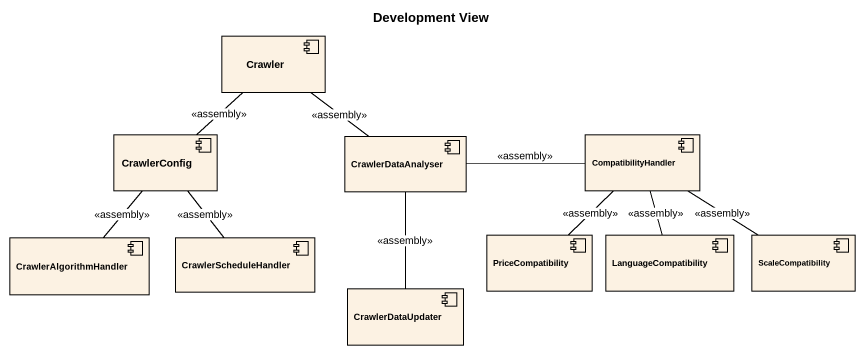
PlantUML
@startuml
title Development View
component Crawler
component CrawlerConfig
component CrawlerDataAnalyser
component CompatibilityHandler
component CrawlerAlgorithmHandler
component CrawlerScheduleHandler
component PriceCompatibility
component LanguageCompatibility
component ScaleCompatibility
component CrawlerDataUpdater
Crawler -- CrawlerDataAnalyser : <<assembly>>
CrawlerConfig -up- Crawler : <<assembly>>
CrawlerDataAnalyser -right- CompatibilityHandler : <<assembly>>
CrawlerDataAnalyser -- CrawlerDataUpdater : <<assembly>>
CrawlerAlgorithmHandler -up- CrawlerConfig : <<assembly>>
CrawlerScheduleHandler -up- CrawlerConfig : <<assembly>>
PriceCompatibility -up- CompatibilityHandler : <<assembly>>
LanguageCompatibility -up- CompatibilityHandler : <<assembly>>
ScaleCompatibility -up- CompatibilityHandler : <<assembly>>
@enduml
